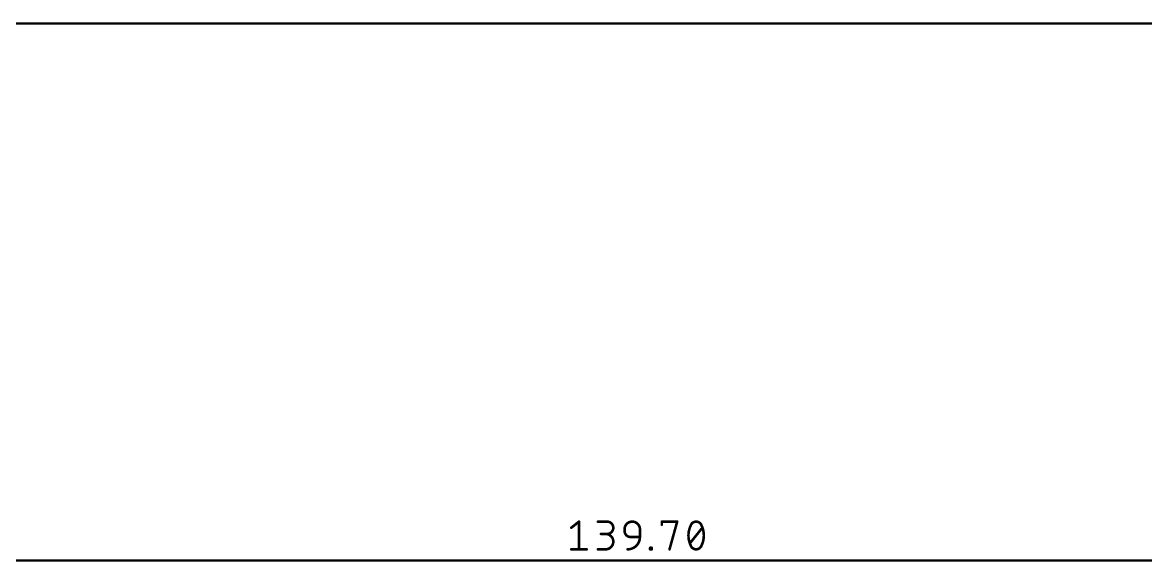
# Model space of a CAD drawing. Extents: x -13 to 157, y -166 to 8.
# Drawn here: x 33.8 to 99.7, y -163.6 to -131.9 of the extents above; entities that cross this region are included whole.
import ezdxf

# ---------------------------------------------------------------- set-up
doc = ezdxf.new("R2010")
doc.units = 0
doc.layers.add('20', color=31, linetype='CONTINUOUS')
doc.layers.add('51', color=253, linetype='CONTINUOUS')

msp = doc.modelspace()

# ---------------------------------------------------------------- linework, layer by layer
at = {"layer": '20'}
msp.add_line((0, -132), (132, -132), dxfattribs=at)
at = {"layer": '51'}
for points, const_width in [([(0, -132), (156.89, -132)], 0.13), ([(66.0345, -161.5847), (66.4861, -161.2235)], 0.1524), ([(66.4861, -161.2235), (66.4861, -162.8491)], 0.1524), ([(67.5976, -161.2235), (68.1395, -161.2235)], 0.1524), ([(71.3491, -161.4041), (71.3491, -161.2235)], 0.1524), ([(71.3491, -161.2235), (72.2522, -161.2235)], 0.1524), ([(72.2522, -161.2235), (71.8007, -162.8491)], 0.1524), ([(73.0026, -162.4879), (73.7251, -161.5847)], 0.1524), ([(68.1395, -161.946), (67.7783, -161.946)], 0.1524), ([(69.1608, -161.7654), (69.1608, -161.6751)], 0.1524), ([(70.0639, -162.1266), (69.522, -162.1266)], 0.1524), ([(70.0639, -161.6751), (70.0639, -162.1266)], 0.1524), ([(66.0345, -162.8491), (66.9376, -162.8491)], 0.1524), ([(67.5976, -162.8491), (68.0492, -162.8491)], 0.1524), ([(70.6613, -162.8491), (70.6613, -162.7588)], 0.1524), ([(70.6613, -162.7588), (70.7517, -162.7588)], 0.1524), ([(70.7517, -162.8491), (70.6613, -162.8491)], 0.1524), ([(70.7517, -162.7588), (70.7517, -162.8491)], 0.1524), ([(0.065, -163.4998), (139.635, -163.4998)], 0.13)]:
    msp.add_lwpolyline(points, dxfattribs=dict(at, const_width=const_width))
for points, const_width in [([(66.0107, -161.555, 1), (66.0583, -161.6145)], 0.0762), ([(66.5242, -161.2235, 1), (66.448, -161.2235)], 0.0762), ([(66.5099, -161.2533, 1), (66.4623, -161.1937)], 0.0762), ([(67.5976, -161.1854, 1), (67.5976, -161.2616)], 0.0762), ([(68.1395, -161.946, 1), (68.1395, -161.2235)], 0.1524), ([(68.1395, -161.1854, 1), (68.1395, -161.2616)], 0.0762), ([(68.1395, -161.2616, 1), (68.1395, -161.1854)], 0.0762), ([(70.0639, -161.6751, 1), (69.1608, -161.6751)], 0.1524), ([(71.3872, -161.2235, 1), (71.311, -161.2235)], 0.0762), ([(71.3491, -161.1854, 1), (71.3491, -161.2616)], 0.0762), ([(71.311, -161.4041, 1), (71.3872, -161.4041)], 0.0762), ([(72.289, -161.2337, 1), (72.2155, -161.2133)], 0.0762), ([(72.2522, -161.2616, 1), (72.2522, -161.1854)], 0.0762), ([(73.0477, -161.4493, 0.1139), (72.9123, -162.0363)], 0.1524), ([(73.3638, -161.2235, 0.3205), (73.0477, -161.4493)], 0.1524), ([(73.0117, -161.4369, 1), (73.0838, -161.4616)], 0.0762), ([(73.082, -161.466, 1), (73.0135, -161.4326)], 0.0762), ([(73.6799, -161.4493, 0.3205), (73.3638, -161.2235)], 0.1524), ([(73.3638, -161.1854, 1), (73.3638, -161.2616)], 0.0762), ([(73.3638, -161.2616, 1), (73.3638, -161.1854)], 0.0762), ([(73.7141, -161.4326, 1), (73.6456, -161.466)], 0.0762), ([(73.8154, -162.0363, 0.1139), (73.6799, -161.4493)], 0.1524), ([(73.6439, -161.4616, 1), (73.7159, -161.4369)], 0.0762), ([(73.7548, -161.6085, 1), (73.6953, -161.5609)], 0.0762), ([(67.7783, -161.9079, 1), (67.7783, -161.9841)], 0.0762), ([(68.0492, -162.8491, 1), (68.0492, -161.946)], 0.1524), ([(68.0492, -161.9079, 1), (68.0492, -161.9841)], 0.0762), ([(68.1395, -161.9079, 1), (68.1395, -161.9841)], 0.0762), ([(68.1395, -161.9841, 1), (68.1395, -161.9079)], 0.0762), ([(69.1989, -161.6751, 1), (69.1227, -161.6751)], 0.0762), ([(69.1227, -161.6751, 1), (69.1989, -161.6751)], 0.0762), ([(69.1608, -161.7654, 0.4142), (69.522, -162.1266)], 0.1524), ([(69.1989, -161.7654, 1), (69.1227, -161.7654)], 0.0762), ([(69.1227, -161.7654, 1), (69.1989, -161.7654)], 0.0762), ([(69.3414, -162.8491, 0.4142), (70.0639, -162.1266)], 0.1524), ([(69.522, -162.0885, 1), (69.522, -162.1647)], 0.0762), ([(69.522, -162.1647, 1), (69.522, -162.0885)], 0.0762), ([(70.102, -161.6751, 1), (70.0258, -161.6751)], 0.0762), ([(70.0258, -161.6751, 1), (70.102, -161.6751)], 0.0762), ([(70.102, -162.1266, 1), (70.0258, -162.1266)], 0.0762), ([(70.0258, -162.1266, 1), (70.102, -162.1266)], 0.0762), ([(70.0639, -162.1647, 1), (70.0639, -162.0885)], 0.0762), ([(72.9123, -162.0363, 0.1139), (73.0477, -162.6233)], 0.1524), ([(72.9504, -162.0363, 1), (72.8742, -162.0363)], 0.0762), ([(72.8742, -162.0363, 1), (72.9504, -162.0363)], 0.0762), ([(73.6799, -162.6233, 0.1139), (73.8154, -162.0363)], 0.1524), ([(73.8535, -162.0363, 1), (73.7773, -162.0363)], 0.0762), ([(73.7773, -162.0363, 1), (73.8535, -162.0363)], 0.0762), ([(66.0345, -162.811, 1), (66.0345, -162.8872)], 0.0762), ([(66.448, -162.8491, 1), (66.5242, -162.8491)], 0.0762), ([(66.9376, -162.8872, 1), (66.9376, -162.811)], 0.0762), ([(67.5976, -162.811, 1), (67.5976, -162.8872)], 0.0762), ([(68.0492, -162.811, 1), (68.0492, -162.8872)], 0.0762), ([(68.0492, -162.8872, 1), (68.0492, -162.811)], 0.0762), ([(69.3414, -162.811, 1), (69.3414, -162.8872)], 0.0762), ([(70.6994, -162.7588, 1), (70.6232, -162.7588)], 0.0762), ([(70.6613, -162.7207, 1), (70.6613, -162.7969)], 0.0762), ([(70.6613, -162.811, 1), (70.6613, -162.8872)], 0.0762), ([(70.6232, -162.8491, 1), (70.6994, -162.8491)], 0.0762), ([(70.7898, -162.7588, 1), (70.7136, -162.7588)], 0.0762), ([(70.7136, -162.8491, 1), (70.7898, -162.8491)], 0.0762), ([(70.7517, -162.7969, 1), (70.7517, -162.7207)], 0.0762), ([(70.7517, -162.8872, 1), (70.7517, -162.811)], 0.0762), ([(71.764, -162.8389, 1), (71.8374, -162.8593)], 0.0762), ([(72.9728, -162.4641, 1), (73.0323, -162.5117)], 0.0762), ([(73.0477, -162.6233, 0.3205), (73.3638, -162.8491)], 0.1524), ([(73.0838, -162.611, 1), (73.0117, -162.6357)], 0.0762), ([(73.0135, -162.64, 1), (73.082, -162.6066)], 0.0762), ([(73.3638, -162.8491, 0.3205), (73.6799, -162.6233)], 0.1524), ([(73.3638, -162.811, 1), (73.3638, -162.8872)], 0.0762), ([(73.3638, -162.8872, 1), (73.3638, -162.811)], 0.0762), ([(73.6456, -162.6066, 1), (73.7141, -162.64)], 0.0762), ([(73.7159, -162.6357, 1), (73.6439, -162.611)], 0.0762)]:
    msp.add_lwpolyline(points, format="xyb", dxfattribs=dict(at, const_width=const_width))

doc.saveas('drawing.dxf')
